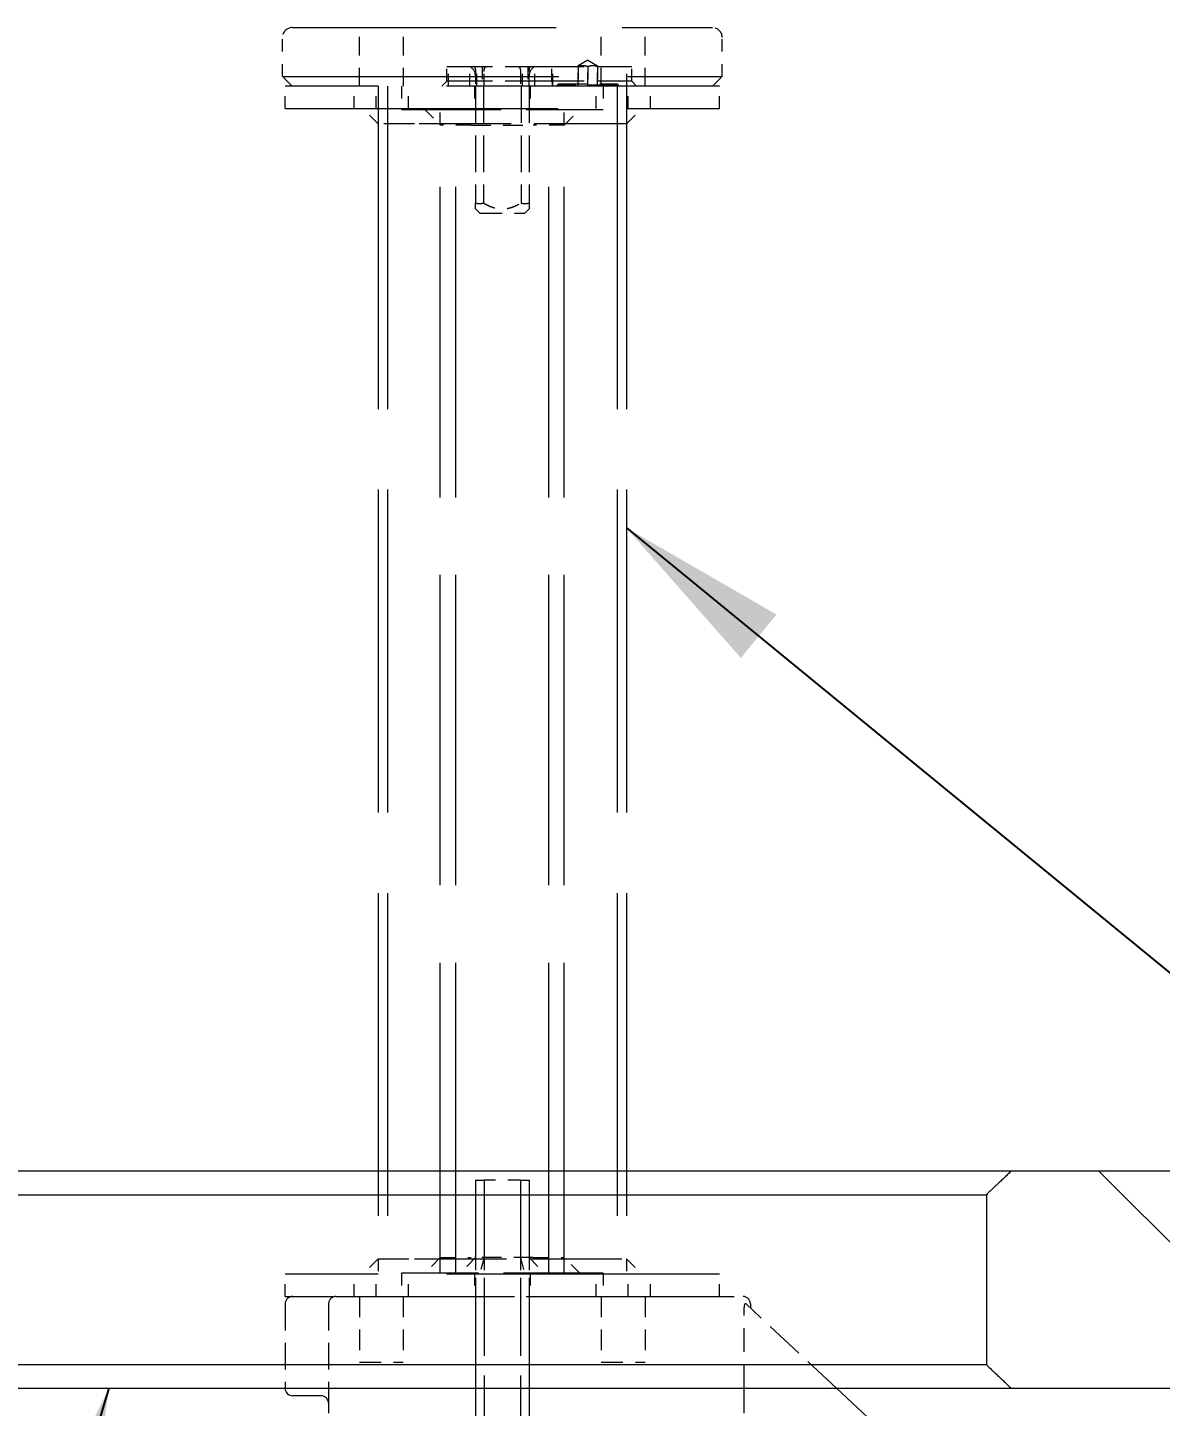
# Model space of a CAD drawing. Header units: inches. Extents: x 17 to 469, y 7 to 301.
# Drawn here: x 215.05 to 224.18, y 190.2 to 201.31 of the extents above; entities that cross this region are included whole.
import ezdxf

# ---------------------------------------------------------------- set-up
doc = ezdxf.new("R2010")
doc.units = ezdxf.units.IN
doc.header["$LTSCALE"] = 14
doc.header["$MEASUREMENT"] = 0
doc.linetypes.add('DASHED', pattern=[0.2067, 0.1654, -0.0413])
for name, color, linetype, lineweight in [('Dimension (ANSI)', 7, 'Continuous', 25), ('Hatch', 7, 'Continuous', 18), ('Hidden', 7, 'DASHED', 18), ('Symbol', 7, 'Continuous', 25), ('Visible', 7, 'Continuous', 18)]:
    doc.layers.add(name, color=color, linetype=linetype, lineweight=lineweight)
doc.styles.add('MEMCOR Medium', font='arial.ttf')
doc.styles.add('Standard D-E', font='arial.ttf')
doc.dimstyles.new('Default (ANSI)', dxfattribs={"dimscale": 14, "dimtxt": 0.15, "dimasz": 0.098425, "dimexe": 0.125, "dimexo": 0.0625, "dimgap": 0.031496, "dimtad": 0, "dimtih": 1, "dimtoh": 1, "dimdec": 4, "dimrnd": 1e-08, "dimzin": 3, "dimdsep": 46, "dimlunit": 5, "dimtxsty": 'MEMCOR Medium', "dimcen": 0.09, "dimdle": 0.393701, "dimclrd": 256, "dimclre": 256, "dimclrt": 256, "dimadec": 0, "dimazin": 1, "dimtfac": 0.8, "dimtofl": 0, "dimtmove": 0, "dimatfit": 3, "dimfxl": 1, "dimfrac": 1, "dimtolj": 1, "dimtzin": 4, "dimlwd": -1, "dimlwe": -1, "dimarcsym": 0})
doc.dimstyles.new('Default D-E$7', dxfattribs={"dimscale": 14, "dimtxt": 0.15, "dimasz": 0.098425, "dimexe": 0.125, "dimexo": 0.0625, "dimgap": 0.031496, "dimtad": 0, "dimtih": 1, "dimtoh": 1, "dimrnd": 1e-08, "dimzin": 4, "dimdsep": 46, "dimtxsty": 'Standard D-E', "dimcen": 0.09, "dimdle": 0.393701, "dimclrd": 256, "dimclre": 256, "dimclrt": 256, "dimadec": 0, "dimazin": 1, "dimtfac": 1, "dimtofl": 0, "dimtmove": 0, "dimatfit": 3, "dimfxl": 1, "dimtolj": 1, "dimtzin": 4, "dimlwd": -1, "dimlwe": -1, "dimarcsym": 0})

# ---------------------------------------------------------------- blocks, each defined once
blk = doc.blocks.new('*D30')
at = {"layer": 'Defpoints', "color": 0, "transparency": 16777216}
for p in [(238.908, 241.426), (198.746, 201.433), (238.908, 201.257)]:
    blk.add_point(p, dxfattribs=at)
at = {"layer": 'Dimension (ANSI)', "transparency": 16777216}
for p, q in [((198.746, 202.308), (198.746, 243.176)), ((238.908, 202.132), (238.908, 243.176)), ((200.124, 241.426), (210.428, 241.426)), ((237.53, 241.426), (227.226, 241.426))]:
    blk.add_line(p, q, dxfattribs=at)
for points in [[(200.124, 241.656), (200.124, 241.196), (198.746, 241.426)], [(237.53, 241.656), (237.53, 241.196), (238.908, 241.426)]]:
    blk.add_solid(points, dxfattribs=at)
at = {"layer": 'Dimension (ANSI)', "transparency": 16777216, "char_height": 2.1, "attachment_point": 5, "style": 'MEMCOR Medium'}
for s, insert in [('\\A1; 40{\\H0.8x;\\S3#16;} in', (218.827, 243.601)), ('\\A1;[1020.1 mm]', (218.827, 239.639))]:
    blk.add_mtext(s, dxfattribs=dict(at, insert=insert))

msp = doc.modelspace()

# ---------------------------------------------------------------- hatches: boundary and pattern name
at = {"layer": 'Hatch'}
h = msp.add_hatch(dxfattribs=at)
h.set_pattern_fill('ANSI31', color=256, scale=14, style=0)
edge = h.paths.add_edge_path()
edge.add_spline(control_points=[(235.12731, 207.28591), (235.15939, 207.25481), (235.19133, 207.22357), (235.25503, 207.16072), (235.2868, 207.12912), (235.31842, 207.09737)], knot_values=[-0.6818968, -0.6818968, -0.6818968, -0.6818968, -0.34144291, -0.34144291, 0, 0, 0, 0], degree=3, periodic=0)
edge.add_line((235.31842, 207.09737), (235.37842, 207.09738))
edge.add_ellipse((218.8781, 207.09594), major_axis=(-0.00144, 16.50032), ratio=1, start_angle=270, end_angle=349.533007)
edge.add_ellipse((218.8781, 207.09594), major_axis=(-16.22601, 2.99618), ratio=1, start_angle=270, end_angle=270.86811)
edge.add_ellipse((218.8781, 207.09594), major_axis=(-16.26954, 2.75), ratio=1, start_angle=270, end_angle=289.187766)
edge.add_ellipse((218.8781, 207.09594), major_axis=(-16.26954, -2.75), ratio=1, start_angle=270, end_angle=270.86811)
edge.add_ellipse((218.8781, 207.09594), major_axis=(-16.22601, -2.99618), ratio=1, start_angle=270, end_angle=369.076015)
edge.add_ellipse((218.8781, 207.09594), major_axis=(-15.55022, -5.51823), ratio=1, start_angle=0, end_angle=0.86811)
edge.add_ellipse((218.8781, 207.09594), major_axis=(5.7532, -15.46483), ratio=1, start_angle=270, end_angle=289.187766)
edge.add_ellipse((218.8781, 207.09594), major_axis=(-12.71483, -10.51634), ratio=1, start_angle=0, end_angle=0.86811)
edge.add_ellipse((218.8781, 207.09594), major_axis=(10.70777, -12.55404), ratio=1, start_angle=270, end_angle=294.96984)
edge.add_ellipse((218.8781, 207.09594), major_axis=(15.0065, -6.86043), ratio=1, start_angle=270, end_angle=270.932177)
edge.add_line((212.26272, 191.97981), (212.26272, 192.25311))
edge.add_ellipse((218.8781, 207.09594), major_axis=(-14.84283, 6.61538), ratio=1, start_angle=204.692155, end_angle=450, ccw=False)
h = msp.add_hatch(dxfattribs=at)
h.set_pattern_fill('ANSI31', color=256, scale=14, angle=90.0002, style=0)
edge = h.paths.add_edge_path()
edge.add_spline(control_points=[(225.49349, 191.90594), (225.39511, 192.00235), (225.2995, 192.09594)], knot_values=[0, 0, 0, 0.68968831, 0.68968831, 0.68968831], weights=[1, 1.00010622, 1], degree=2, periodic=0)
edge.add_line((225.2995, 192.09594), (222.97932, 192.09594))
edge.add_spline(control_points=[(222.97932, 192.09594), (222.87687, 191.99856), (222.77892, 191.90594)], knot_values=[0, 0, 0, 0.70142529, 0.70142529, 0.70142529], weights=[1, 1.00028201, 1], degree=2, periodic=0)
edge.add_line((222.77892, 191.90594), (222.77892, 190.53594))
edge.add_spline(control_points=[(222.77892, 190.53594), (222.87687, 190.44332), (222.97932, 190.34594)], knot_values=[0, 0, 0, 0.70142529, 0.70142529, 0.70142529], weights=[1, 1.00028201, 1], degree=2, periodic=0)
edge.add_line((222.97932, 190.34594), (225.49349, 190.34594))
edge.add_line((225.49349, 190.34594), (225.49349, 191.71738))
edge.add_line((225.49349, 191.71738), (225.49349, 191.90594))

# ---------------------------------------------------------------- linework, layer by layer
at = {"layer": 'Hidden', "ltscale": 0.918854}
msp.add_line((217.18534, 201.30853), (220.57086, 201.30853), dxfattribs=at)
at = {"layer": 'Hidden', "ltscale": 0.064175}
for p, q in [((217.72658, 200.83609), (217.72658, 201.30853)), ((218.08091, 200.83609), (218.08091, 201.30853)), ((219.6753, 200.83609), (219.6753, 201.30853)), ((220.02963, 200.83609), (220.02963, 201.30853))]:
    msp.add_line(p, q, dxfattribs=at)
at = {"layer": 'Hidden', "ltscale": 0.04275}
for p, q in [((217.1066, 200.91483), (217.1066, 201.22979)), ((220.6496, 200.91483), (220.6496, 201.22979))]:
    msp.add_line(p, q, dxfattribs=at)
at = {"layer": 'Hidden', "ltscale": 0.162568}
for p, q in [((219.27702, 200.99357), (218.43027, 200.99357)), ((219.27702, 200.87546), (218.43027, 200.87546))]:
    msp.add_line(p, q, dxfattribs=at)
at = {"layer": 'Hidden', "ltscale": 0.015969}
for p, q in [((218.43027, 200.87546), (218.43027, 200.99357)), ((219.27702, 200.87546), (219.27702, 200.99357)), ((219.92141, 200.87546), (219.92141, 200.99357))]:
    msp.add_line(p, q, dxfattribs=at)
at = {"layer": 'Hidden', "ltscale": 0.021325}
for p, q in [((218.44503, 200.83609), (218.44503, 200.99357)), ((218.61629, 200.83609), (218.61629, 200.99357)), ((218.67252, 200.83609), (218.67252, 200.99357)), ((218.71599, 200.99357), (218.71599, 200.83609)), ((219.04021, 200.83609), (219.04021, 200.99357)), ((219.08369, 200.99357), (219.08369, 200.83609)), ((219.13991, 200.83609), (219.13991, 200.99357)), ((219.28671, 200.83609), (219.28671, 200.99357)), ((219.88204, 200.83609), (219.88204, 200.99357))]:
    msp.add_line(p, q, dxfattribs=at)
at = {"layer": 'Hidden', "ltscale": 0.015949}
for p, q in [((218.66157, 200.95406), (218.66157, 200.83609)), ((218.73094, 200.83609), (218.73094, 200.95406)), ((219.02527, 200.95406), (219.02527, 200.83609)), ((219.09464, 200.83609), (219.09464, 200.95406))]:
    msp.add_line(p, q, dxfattribs=at)
at = {"layer": 'Hidden', "ltscale": 0.121852}
for p, q in [((219.92141, 200.99357), (219.27702, 200.99357)), ((219.92141, 200.87546), (219.27702, 200.87546))]:
    msp.add_line(p, q, dxfattribs=at)
at = {"layer": 'Hidden', "ltscale": 0.01227}
for q in [(219.48834, 201.00054), (219.64582, 201.00054)]:
    msp.add_line((219.56708, 201.046), q, dxfattribs=at)
at = {"layer": 'Hidden', "ltscale": 0.006147}
for p, q in [((219.48834, 200.99357), (219.48834, 201.00054)), ((219.64582, 201.00054), (219.64582, 200.99357))]:
    msp.add_line(p, q, dxfattribs=at)
at = {"layer": 'Hidden', "ltscale": 0.020254}
for p, q in [((219.48834, 200.84397), (219.48834, 200.99357)), ((219.48854, 200.99357), (219.48854, 200.84397)), ((219.56688, 200.84397), (219.56688, 200.99357)), ((219.56728, 200.99357), (219.56728, 200.84397)), ((219.64562, 200.84397), (219.64562, 200.99357)), ((219.64582, 200.99357), (219.64582, 200.84397))]:
    msp.add_line(p, q, dxfattribs=at)
at = {"layer": 'Hidden', "ltscale": 0.961596}
msp.add_line((217.1066, 200.91483), (220.6496, 200.91483), dxfattribs=at)
at = {"layer": 'Hidden', "ltscale": 0.01505}
for p, q in [((217.18534, 200.83609), (217.1066, 200.91483)), ((220.57086, 200.83609), (220.6496, 200.91483))]:
    msp.add_line(p, q, dxfattribs=at)
at = {"layer": 'Hidden', "ltscale": 0.007475}
for p, q in [((218.43027, 200.87546), (218.3909, 200.83609)), ((219.92141, 200.87546), (219.96078, 200.83609))]:
    msp.add_line(p, q, dxfattribs=at)
at = {"layer": 'Hidden', "ltscale": 0.010665}
msp.add_line((219.27702, 200.87546), (219.28237, 200.83609), dxfattribs=at)
at = {"layer": 'Hidden', "ltscale": 0.003687}
for p, q in [((219.33086, 200.85578), (219.31117, 200.83609)), ((219.8033, 200.85578), (219.82299, 200.83609))]:
    msp.add_line(p, q, dxfattribs=at)
at = {"layer": 'Hidden', "ltscale": 0.100864}
for p, q in [((219.33086, 200.85578), (219.8033, 200.85578)), ((219.8033, 200.84397), (219.33086, 200.84397))]:
    msp.add_line(p, q, dxfattribs=at)
at = {"layer": 'Hidden', "ltscale": 0.001507}
for p, q in [((219.33086, 200.84397), (219.33086, 200.85578)), ((219.8033, 200.84397), (219.8033, 200.85578))]:
    msp.add_line(p, q, dxfattribs=at)
at = {"layer": 'Hidden', "ltscale": 0.949925}
for p, q in [((220.6281, 200.83609), (217.1281, 200.83609)), ((217.1281, 200.65679), (220.6281, 200.65679)), ((220.6281, 191.26539), (217.1281, 191.26539))]:
    msp.add_line(p, q, dxfattribs=at)
at = {"layer": 'Hidden', "ltscale": 0.024294}
for p, q in [((217.1281, 200.65679), (217.1281, 200.83609)), ((217.68355, 200.65679), (217.68355, 200.83609)), ((217.8631, 200.65679), (217.8631, 200.83609)), ((218.12105, 200.65679), (218.12105, 200.83609)), ((219.63516, 200.65679), (219.63516, 200.83609)), ((219.8931, 200.65679), (219.8931, 200.83609)), ((220.07266, 200.65679), (220.07266, 200.83609)), ((220.6281, 200.65679), (220.6281, 200.83609)), ((217.1281, 191.08609), (217.1281, 191.26539)), ((217.68355, 191.08609), (217.68355, 191.26539)), ((217.8631, 191.08609), (217.8631, 191.26539)), ((218.12105, 191.08609), (218.12105, 191.26539)), ((219.63516, 191.08609), (219.63516, 191.26539)), ((219.8931, 191.08609), (219.8931, 191.26539)), ((220.07266, 191.08609), (220.07266, 191.26539)), ((220.6281, 191.08609), (220.6281, 191.26539))]:
    msp.add_line(p, q, dxfattribs=at)
at = {"layer": 'Hidden', "ltscale": 1.123091}
for p, q in [((217.8781, 200.83609), (217.8781, 191.08609)), ((217.9528, 200.83609), (217.9528, 191.08609)), ((219.8034, 200.83609), (219.8034, 191.08609)), ((219.8781, 200.83609), (219.8781, 191.08609))]:
    msp.add_line(p, q, dxfattribs=at)
at = {"layer": 'Hidden', "ltscale": 0.025409}
for p, q in [((218.0656, 200.83609), (218.0656, 200.64859)), ((218.6531, 200.83609), (218.6531, 200.64859)), ((219.1031, 200.83609), (219.1031, 200.64859)), ((219.6906, 200.83609), (219.6906, 200.64859)), ((218.0656, 191.27409), (218.0656, 191.08659)), ((218.6531, 191.27409), (218.6531, 191.08659)), ((219.1031, 191.27409), (219.1031, 191.08659)), ((219.6906, 191.27409), (219.6906, 191.08659))]:
    msp.add_line(p, q, dxfattribs=at)
at = {"layer": 'Hidden', "ltscale": 0.127926}
for p, q in [((218.66157, 200.83609), (218.66157, 199.89507)), ((218.72694, 200.83609), (218.72694, 199.89507)), ((219.02926, 200.83609), (219.02926, 199.89507)), ((219.09464, 200.83609), (219.09464, 199.89507))]:
    msp.add_line(p, q, dxfattribs=at)
at = {"layer": 'Hidden', "ltscale": 0.02395}
for p, q in [((217.8781, 200.53179), (217.7531, 200.65679)), ((218.2531, 200.64859), (218.3781, 200.52359)), ((219.3781, 200.52359), (219.5031, 200.64859)), ((219.8781, 200.53179), (220.0031, 200.65679)), ((218.3781, 191.39909), (218.2531, 191.27409)), ((219.5031, 191.27409), (219.3781, 191.39909)), ((217.8781, 191.39039), (217.7531, 191.26539)), ((219.8781, 191.39039), (220.0031, 191.26539))]:
    msp.add_line(p, q, dxfattribs=at)
at = {"layer": 'Hidden', "ltscale": 0.016906}
for p, q in [((217.8781, 200.65679), (217.8781, 200.53179)), ((218.3781, 200.52359), (218.3781, 200.64859)), ((219.3781, 200.52359), (219.3781, 200.64859)), ((219.8781, 200.65679), (219.8781, 200.53179)), ((218.3781, 191.27409), (218.3781, 191.39909)), ((218.6621, 191.39909), (218.6621, 191.27409)), ((218.73249, 191.39909), (218.73249, 191.27409)), ((219.02372, 191.39909), (219.02372, 191.27409)), ((219.0941, 191.39909), (219.0941, 191.27409)), ((219.3781, 191.27409), (219.3781, 191.39909)), ((217.8781, 191.39039), (217.8781, 191.26539)), ((219.8781, 191.39039), (219.8781, 191.26539))]:
    msp.add_line(p, q, dxfattribs=at)
at = {"layer": 'Hidden', "ltscale": 0.347173}
for p, q in [((218.0656, 200.64859), (219.6906, 200.64859)), ((219.6906, 191.27409), (218.0656, 191.27409)), ((218.0656, 191.08659), (219.6906, 191.08659))]:
    msp.add_line(p, q, dxfattribs=at)
at = {"layer": 'Hidden', "ltscale": 1.079837}
for p, q in [((218.3781, 191.27409), (218.3781, 200.64859)), ((218.5031, 191.27409), (218.5031, 200.64859)), ((219.2531, 191.27409), (219.2531, 200.64859)), ((219.3781, 191.27409), (219.3781, 200.64859))]:
    msp.add_line(p, q, dxfattribs=at)
at = {"layer": 'Hidden', "ltscale": 0.106753}
for p, q in [((218.171, 200.53179), (217.8781, 200.53179)), ((217.8781, 191.39039), (218.171, 191.39039))]:
    msp.add_line(p, q, dxfattribs=at)
at = {"layer": 'Hidden', "ltscale": 0.32046}
for p, q in [((219.8781, 200.53179), (218.171, 200.53179)), ((218.171, 191.39039), (219.8781, 191.39039))]:
    msp.add_line(p, q, dxfattribs=at)
at = {"layer": 'Hidden', "ltscale": 0.053327}
for p, q in [((218.6281, 200.52359), (218.3781, 200.52359)), ((219.3781, 200.52359), (219.1281, 200.52359)), ((218.3781, 191.39909), (218.6281, 191.39909)), ((219.1281, 191.39909), (219.3781, 191.39909))]:
    msp.add_line(p, q, dxfattribs=at)
at = {"layer": 'Hidden', "ltscale": 0.067925}
for p, q in [((218.6281, 200.52359), (219.1281, 200.52359)), ((219.1281, 191.39909), (218.6281, 191.39909))]:
    msp.add_line(p, q, dxfattribs=at)
at = {"layer": 'Hidden', "ltscale": 0.02171}
for p, q in [((218.66157, 199.84753), (218.66157, 199.89507)), ((219.09464, 199.89507), (219.09464, 199.84753))]:
    msp.add_line(p, q, dxfattribs=at)
at = {"layer": 'Hidden', "ltscale": 0.006717}
for p, q in [((218.697, 199.81209), (218.66157, 199.84753)), ((219.05921, 199.81209), (219.09464, 199.84753))]:
    msp.add_line(p, q, dxfattribs=at)
at = {"layer": 'Hidden', "ltscale": 0.077305}
msp.add_line((218.697, 199.81209), (219.05921, 199.81209), dxfattribs=at)
at = {"layer": 'Hidden', "ltscale": 0.272}
for p, q in [((218.6621, 192.02409), (218.6621, 190.02409)), ((218.73249, 192.02409), (218.73249, 190.02409)), ((219.02372, 192.02409), (219.02372, 190.02409)), ((219.0941, 192.02409), (219.0941, 190.02409))]:
    msp.add_line(p, q, dxfattribs=at)
at = {"layer": 'Hidden', "ltscale": 0.013526}
for p, q in [((218.6621, 192.02409), (218.73249, 192.02409)), ((219.02372, 192.02409), (219.0941, 192.02409))]:
    msp.add_line(p, q, dxfattribs=at)
at = {"layer": 'Hidden', "ltscale": 0.039522}
msp.add_line((219.02372, 192.02409), (218.73249, 192.02409), dxfattribs=at)
at = {"layer": 'Hidden', "ltscale": 0.024396}
for p, q in [((218.6621, 191.39909), (218.5371, 191.27409)), ((218.73249, 191.39909), (218.6983, 191.27409)), ((219.02372, 191.39909), (219.05791, 191.27409)), ((219.0941, 191.39909), (219.2191, 191.27409))]:
    msp.add_line(p, q, dxfattribs=at)
at = {"layer": 'Hidden', "ltscale": 0.166238}
msp.add_line((217.1281, 191.08609), (217.5381, 191.08609), dxfattribs=at)
at = {"layer": 'Hidden', "ltscale": 0.007178}
msp.add_line((217.5381, 191.08609), (217.5589, 191.08609), dxfattribs=at)
at = {"layer": 'Hidden', "ltscale": 0.611852}
msp.add_line((217.5589, 191.08609), (220.8181, 191.08609), dxfattribs=at)
at = {"layer": 'Hidden', "ltscale": 0.072006}
for p, q in [((217.72671, 191.08609), (217.72671, 190.55609)), ((218.08071, 191.08609), (218.08071, 190.55609)), ((219.6755, 191.08609), (219.6755, 190.55609)), ((220.0295, 191.08609), (220.0295, 190.55609))]:
    msp.add_line(p, q, dxfattribs=at)
at = {"layer": 'Hidden', "ltscale": 0.13595}
for p, q in [((218.6616, 191.08609), (218.6616, 190.08609)), ((219.0946, 191.08609), (219.0946, 190.08609))]:
    msp.add_line(p, q, dxfattribs=at)
at = {"layer": 'Hidden', "ltscale": 0.092414}
msp.add_line((217.1281, 191.02609), (217.1281, 190.34609), dxfattribs=at)
at = {"layer": 'Hidden', "ltscale": 0.092435}
msp.add_line((217.4781, 191.02609), (217.4781, 190.34594), dxfattribs=at)
at = {"layer": 'Hidden', "ltscale": 0.083253}
msp.add_line((220.82682, 190.34594), (220.82682, 190.9586), dxfattribs=at)
at = {"layer": 'Hidden', "ltscale": 0.136082}
msp.add_line((221.57164, 190.34594), (220.83965, 191.02868), dxfattribs=at)
at = {"layer": 'Hidden', "ltscale": 0.004427}
msp.add_line((220.8781, 191.02609), (220.8781, 190.99282), dxfattribs=at)
at = {"layer": 'Hidden', "ltscale": 0.075552}
for p, q in [((217.72671, 190.55609), (218.08071, 190.55609)), ((219.6755, 190.55609), (220.0295, 190.55609))]:
    msp.add_line(p, q, dxfattribs=at)
at = {"layer": 'Hidden', "ltscale": 0.016727}
for centre, start, end in [((217.18534, 201.22979), 90, 180), ((220.57086, 201.22979), 0, 90)]:
    msp.add_arc(centre, 0.07874, start, end, dxfattribs=at)
at = {"layer": 'Hidden', "ltscale": 0.012025}
for centre, start, end in [((218.58283, 200.9223), 0, 64.849337), ((219.17338, 200.9223), 115.150663, 180)]:
    msp.add_arc(centre, 0.07874, start, end, dxfattribs=at)
at = {"layer": 'Hidden', "ltscale": 0.012722}
for centre, start, end in [((217.1881, 191.02609), 90, 180), ((217.5381, 191.02609), 90, 180), ((220.8181, 191.02609), 0, 90)]:
    msp.add_arc(centre, 0.06, start, end, dxfattribs=at)
at = {"layer": 'Hidden'}
msp.add_arc((217.1881, 190.34609), 0.06, 180, 180.150383, dxfattribs=at)
at = {"layer": 'Hidden', "ltscale": 0.006291}
for points, knots in [([(218.6511, 200.99357), (218.6511, 200.99357), (218.6511, 200.99357), (218.6511, 200.99357), (218.6511, 200.99357), (218.65111, 200.99357), (218.65111, 200.99357), (218.65112, 200.99357), (218.65113, 200.99357), (218.65117, 200.99357), (218.65119, 200.99356), (218.65126, 200.99354), (218.65131, 200.99353), (218.65145, 200.99347), (218.65154, 200.99342), (218.65183, 200.99325), (218.65202, 200.99311), (218.65259, 200.99262), (218.65297, 200.99219), (218.65411, 200.99073), (218.65484, 200.98946), (218.65684, 200.98532), (218.65814, 200.98157), (218.66067, 200.9705), (218.66157, 200.9627), (218.66157, 200.95406)], [-0.0000051686, -0.0000051686, -0.0000051686, -0.0000051686, 0, 0, 0.0000066517, 0.0000066517, 0.0000668195, 0.0000668195, 0.0001999961, 0.0001999961, 0.0005044481, 0.0005044481, 0.0011427353, 0.0011427353, 0.0024461186, 0.0024461186, 0.0051121479, 0.0051121479, 0.0106705016, 0.0106705016, 0.0227529882, 0.0227529882, 0.0477348518, 0.0477348518, 0.0824256113, 0.0824256113, 0.0824256113, 0.0824256113]), ([(218.73094, 200.95406), (218.73094, 200.9627), (218.73225, 200.9705), (218.7361, 200.98157), (218.73813, 200.98532), (218.74136, 200.98946), (218.74256, 200.99073), (218.74446, 200.99219), (218.7451, 200.99262), (218.74608, 200.99311), (218.74641, 200.99325), (218.7469, 200.99342), (218.74706, 200.99347), (218.74731, 200.99353), (218.74739, 200.99354), (218.74751, 200.99356), (218.74755, 200.99357), (218.7476, 200.99357), (218.74762, 200.99357), (218.74765, 200.99357), (218.74765, 200.99357), (218.74766, 200.99357), (218.74766, 200.99357), (218.74766, 200.99357), (218.74766, 200.99357), (218.74766, 200.99357)], [0, 0, 0, 0, 0.065867814, 0.065867814, 0.113306133, 0.113306133, 0.136248692, 0.136248692, 0.146801964, 0.146801964, 0.151864172, 0.151864172, 0.154339846, 0.154339846, 0.155552684, 0.155552684, 0.156131387, 0.156131387, 0.156384515, 0.156384515, 0.156498615, 0.156498615, 0.156511336, 0.156511336, 0.156516741, 0.156516741, 0.156516741, 0.156516741]), ([(219.00854, 200.99357), (219.00854, 200.99357), (219.00854, 200.99357), (219.00854, 200.99357), (219.00855, 200.99357), (219.00855, 200.99357), (219.00856, 200.99357), (219.00859, 200.99357), (219.0086, 200.99357), (219.00866, 200.99357), (219.0087, 200.99356), (219.00882, 200.99354), (219.0089, 200.99353), (219.00914, 200.99347), (219.00931, 200.99342), (219.0098, 200.99325), (219.01013, 200.99311), (219.0111, 200.99262), (219.01175, 200.99219), (219.01365, 200.99073), (219.01484, 200.98946), (219.01808, 200.98532), (219.02011, 200.98157), (219.02396, 200.9705), (219.02527, 200.9627), (219.02527, 200.95406)], [-0.0000051686, -0.0000051686, -0.0000051686, -0.0000051686, 0, 0, 0.0000066517, 0.0000066517, 0.0000668196, 0.0000668196, 0.0001999964, 0.0001999964, 0.0005044488, 0.0005044488, 0.001142737, 0.001142737, 0.0024461223, 0.0024461223, 0.0051121556, 0.0051121556, 0.0106705177, 0.0106705177, 0.0227530226, 0.0227530226, 0.0477349238, 0.0477349238, 0.0824257357, 0.0824257357, 0.0824257357, 0.0824257357]), ([(219.09464, 200.95406), (219.09464, 200.9627), (219.09554, 200.9705), (219.09806, 200.98157), (219.09937, 200.98532), (219.10137, 200.98946), (219.1021, 200.99073), (219.10324, 200.99219), (219.10362, 200.99262), (219.10419, 200.99311), (219.10438, 200.99325), (219.10466, 200.99342), (219.10476, 200.99347), (219.1049, 200.99353), (219.10495, 200.99354), (219.10502, 200.99356), (219.10504, 200.99357), (219.10507, 200.99357), (219.10508, 200.99357), (219.1051, 200.99357), (219.1051, 200.99357), (219.10511, 200.99357), (219.10511, 200.99357), (219.10511, 200.99357), (219.10511, 200.99357), (219.10511, 200.99357)], [0, 0, 0, 0, 0.065867814, 0.065867814, 0.113306133, 0.113306133, 0.136248692, 0.136248692, 0.146801964, 0.146801964, 0.151864172, 0.151864172, 0.154339846, 0.154339846, 0.155552684, 0.155552684, 0.156131387, 0.156131387, 0.156384515, 0.156384515, 0.156498615, 0.156498615, 0.156511336, 0.156511336, 0.156516741, 0.156516741, 0.156516741, 0.156516741])]:
    msp.add_open_spline(points, degree=3, knots=knots, dxfattribs=at)
at = {"layer": 'Hidden', "ltscale": 0.012395}
for points in [[(219.56688, 200.99357), (219.52771, 201.00658), (219.48854, 200.99357)], [(219.64562, 200.99357), (219.60645, 201.00658), (219.56728, 200.99357)]]:
    msp.add_rational_spline(points, [1, 1.15325, 1], degree=2, dxfattribs=at)
at = {"layer": 'Hidden', "ltscale": 0.012543}
for points in [[(218.66157, 199.89507), (218.69426, 199.88698), (218.72694, 199.89507)], [(219.02926, 199.89507), (219.06195, 199.88698), (219.09464, 199.89507)]]:
    msp.add_rational_spline(points, [1.09709068536, 1.1142963528, 1.09709068536], degree=2, dxfattribs=at)
at = {"layer": 'Hidden', "ltscale": 0.043519}
msp.add_rational_spline([(218.72694, 199.89507), (218.8781, 199.80854), (219.02926, 199.89507)], [1.105871148, 1.34867430655, 1.105871148], degree=2, dxfattribs=at)
at = {"layer": 'Hidden', "ltscale": 0.01093}
msp.add_open_spline([(220.82682, 190.9586), (220.82682, 190.96851), (220.82714, 190.97925), (220.82863, 190.99916), (220.82979, 191.00834), (220.83224, 191.01978), (220.83339, 191.02363), (220.83464, 191.02609)], degree=3, knots=[0, 0, 0, 0, 0.075473621, 0.075473621, 0.150947243, 0.150947243, 0.198425568, 0.198425568, 0.198425568, 0.198425568], dxfattribs=at)
at = {"layer": 'Hidden', "ltscale": 0.003395}
msp.add_open_spline([(220.83464, 191.02609), (220.83555, 191.0279), (220.83642, 191.02905), (220.83813, 191.02966), (220.8389, 191.02939), (220.83965, 191.02868)], degree=3, knots=[-1.8611645692, -1.8611645692, -1.8611645692, -1.8611645692, -1.8248235639, -1.8248235639, -1.7951813573, -1.7951813573, -1.7951813573, -1.7951813573], dxfattribs=at)
at = {"layer": 'Visible'}
for p, q in [((222.97932, 192.09594), (214.77688, 192.09594)), ((225.2995, 192.09594), (222.97932, 192.09594)), ((214.97728, 191.90594), (222.77892, 191.90594)), ((222.77892, 191.90594), (222.77892, 190.53594)), ((222.77892, 190.53594), (214.97728, 190.53594)), ((214.77688, 190.34594), (222.97932, 190.34594)), ((217.4781, 190.34594), (217.4781, 190.14609)), ((220.82682, 190.14609), (220.82682, 190.34594)), ((223.52959, 188.51968), (221.57164, 190.34594)), ((222.97932, 190.34594), (225.49349, 190.34594)), ((217.4181, 190.28609), (217.1881, 190.28609))]:
    msp.add_line(p, q, dxfattribs=at)
for centre, radius, start, end in [((218.8781, 207.09594), 16.50032, 0.005, 246.36401), ((218.8781, 207.09594), 16.25032, 0.669834, 245.977679), ((218.8781, 207.09594), 16.00032, 0.669834, 249.632823), ((218.8781, 207.09594), 15.94, 289.774936, 250.225064), ((217.1881, 190.34609), 0.06, 180.150383, 270), ((217.4181, 190.22609), 0.06, 0, 90)]:
    msp.add_arc(centre, radius, start, end, dxfattribs=at)
for points, weights in [([(222.97932, 192.09594), (222.87687, 191.99856), (222.77892, 191.90594)], [1, 1.00028200675, 1]), ([(222.77892, 190.53594), (222.87687, 190.44332), (222.97932, 190.34594)], [1, 1.00028200676, 1])]:
    msp.add_rational_spline(points, weights, degree=2, dxfattribs=at)

# ---------------------------------------------------------------- dimensions: what is measured, and where the dimension line sits
at = {"layer": 'Dimension (ANSI)'}
dim = msp.add_linear_dim(base=(238.90802, 241.42597), p1=(198.74648, 201.43316), p2=(238.90802, 201.257), angle=180, text=' <> in\\X[1020.1 mm]', dimstyle='Default (ANSI)', override={"dimgap": 0.031496, "dimtih": 0, "dimtoh": 0, "dimdec": 4, "dimpost": '', "dimtol": 0, "dimlim": 0, "dimtp": 0, "dimtm": 0, "dimtdec": 2, "dimatfit": 1}, dxfattribs=at)
dim.commit()
dim.dimension.update_dxf_attribs({"geometry": '*D30', "text_midpoint": (218.82725, 241.42597), "dimtype": 160})

# ---------------------------------------------------------------- leaders
at = {"layer": 'Symbol', "annotation_type": 0, "has_hookline": 1}
for points, hookline_direction, text_width in [([(219.8781, 197.27794), (229.36549, 189.508), (230.74344, 189.508)], 0, 40.28677), ([(215.70786, 190.34594), (213.1897, 182.07451), (211.81175, 182.07451)], 1, 28.33568)]:
    msp.add_leader(points, dimstyle='Default D-E$7', override={"dimtad": 0}, dxfattribs=dict(at, hookline_direction=hookline_direction, text_width=text_width))

doc.saveas('drawing.dxf')
